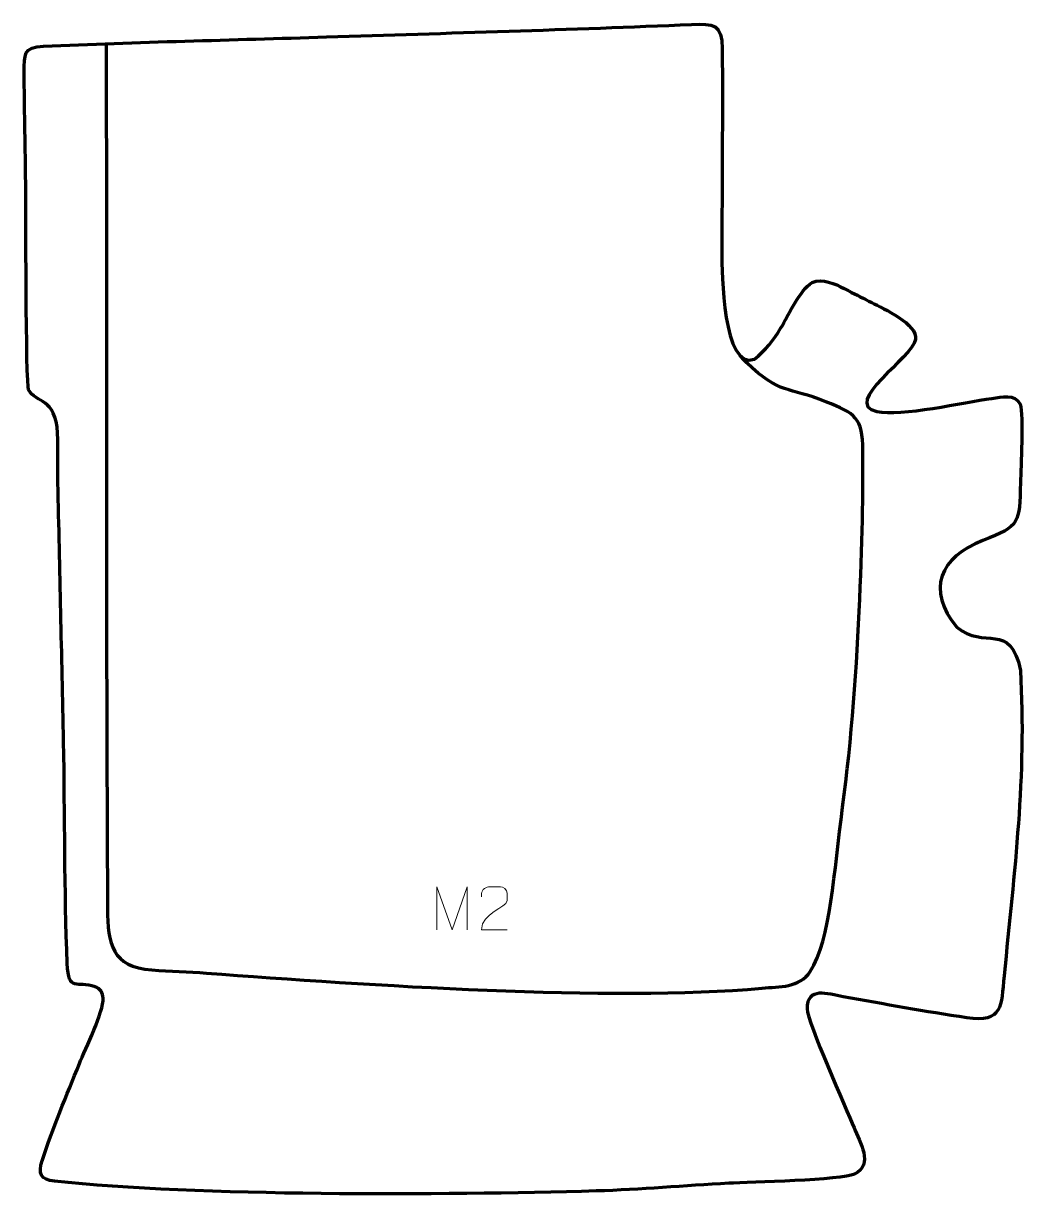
# Model space of a CAD drawing. Header units: millimetres. Extents: x -271 to 309, y -330 to 349.
import ezdxf

# ---------------------------------------------------------------- set-up
doc = ezdxf.new("R2010")
doc.units = ezdxf.units.MM
doc.header["$MEASUREMENT"] = 0
doc.layers.add('layer 2', color=7, linetype='Continuous')
doc.layers.add('layer 3', color=7, linetype='Continuous')

msp = doc.modelspace()

# ---------------------------------------------------------------- linework, layer by layer
at = {"layer": 'layer 2', "color": 140, "lineweight": 158}
msp.add_open_spline([(-223.1283, 337.0608), (-222.8863, 170.258), (-223.3312, 3.4547), (-222.3904, -163.3467), (-222.3904, -163.3467), (-222.2733, -183.5769), (-219.8124, -197.0956), (-196.7423, -198.7282), (-196.7423, -198.7282), (-186.1952, -199.4748), (-175.6323, -199.7885), (-165.0765, -200.5622), (-165.0765, -200.5622), (-72.4696, -207.347), (68.0873, -217.281), (156.3212, -209.2501), (156.3212, -209.2501), (166.1625, -208.3544), (178.0115, -209.0681), (184.0729, -199.6969), (184.0729, -199.6969), (196.116, -181.0776), (197.7913, -141.7533), (202.8326, -104.6494), (202.8326, -104.6494), (213.3781, -27.035), (214.9223, 70.0464), (214.6047, 101.5981), (214.6047, 101.5981), (214.4091, 121.0249), (210.1875, 122.993), (193.1339, 129.9665), (193.1339, 129.9665), (171.389, 138.739), (166.523, 133.8765), (147.3821, 152.4876), (147.3821, 152.4876), (146.0262, 153.9078), (144.6893, 155.3492), (143.3486, 156.784)], degree=3, knots=[0, 0, 0, 0, 0.09090909, 0.09090909, 0.09090909, 0.09090909, 0.18181818, 0.18181818, 0.18181818, 0.18181818, 0.27272727, 0.27272727, 0.27272727, 0.27272727, 0.36363636, 0.36363636, 0.36363636, 0.36363636, 0.45454545, 0.45454545, 0.45454545, 0.45454545, 0.54545455, 0.54545455, 0.54545455, 0.54545455, 0.63636364, 0.63636364, 0.63636364, 0.63636364, 0.72727273, 0.72727273, 0.72727273, 0.72727273, 0.81818182, 0.81818182, 0.81818182, 0.81818182, 1, 1, 1, 1], dxfattribs=at)
at = {"layer": 'layer 3', "color": 242, "lineweight": 158}
msp.add_open_spline([(137.0453, -322.1106), (149.4144, -321.4993), (202.2461, -320.3708), (209.8213, -316.7825), (209.8213, -316.7825), (220.8094, -311.5775), (212.8597, -297.9314), (209.5001, -290.045), (209.5001, -290.045), (204.8929, -279.2666), (182.3887, -228.6908), (182.3207, -221.3148), (182.3207, -221.3148), (182.1992, -208.125), (194.2614, -212.6697), (203.1356, -214.2581), (203.1356, -214.2581), (226.7848, -218.4774), (250.9042, -222.8515), (274.6368, -226.4205), (274.6368, -226.4205), (295.576, -229.5694), (294.5614, -219.7309), (296.2537, -202.2285), (296.2537, -202.2285), (302.1492, -141.6652), (309.2478, -86.6147), (305.6614, -25.4623), (305.6614, -25.4623), (300.0745, 3.4258), (284.6186, -13.803), (268.9213, -0.4683), (268.9213, -0.4683), (251.0236, 21.1897), (259.063, 40.1596), (284.0117, 49.67), (284.0117, 49.67), (305.619, 57.9067), (305.1588, 59.7978), (305.7138, 83.1527), (305.7138, 83.1527), (305.9266, 92.1102), (307.5501, 121.7981), (305.6189, 128.5627), (305.6189, 128.5627), (302.4848, 134.7232), (295.0309, 132.6205), (289.2363, 131.8585), (289.2363, 131.8585), (273.0432, 129.6701), (236.3885, 121.1604), (222.6534, 124.315), (222.6534, 124.315), (201.7241, 129.1219), (243.2526, 155.4749), (244.9823, 165.8389), (244.9823, 165.8389), (246.4861, 174.8495), (226.3433, 183.876), (219.6902, 187.2919), (219.6902, 187.2919), (215.2706, 189.5611), (210.8183, 191.7639), (206.3897, 194.0153), (206.3897, 194.0153), (206.3897, 194.0153), (203.7999, 195.3384), (203.7999, 195.3384), (203.7999, 195.3384), (198.3047, 198.1477), (191.3762, 201.6185), (185.2554, 198.883), (185.2554, 198.883), (178.1809, 194.7522), (171.5722, 179.8687), (167.1614, 172.6215), (167.1614, 172.6215), (162.7416, 165.6169), (158.3765, 159.6803), (151.8511, 154.4708), (151.8511, 154.4708), (133.6311, 147.9986), (132.9399, 204.8671), (132.9754, 216.2135), (132.9754, 216.2135), (133.0985, 255.549), (133.4683, 294.8757), (133.2049, 334.2123), (133.2049, 334.2123), (133.1033, 348.3454), (128.1167, 348.7372), (115.4404, 348.1832), (115.4404, 348.1832), (45.2474, 345.1149), (-25.4313, 343.2429), (-95.6896, 340.9509), (-95.6896, 340.9509), (-150.2038, 339.1724), (-205.0722, 338.0562), (-259.514, 335.5969), (-259.514, 335.5969), (-271.0123, 335.0774), (-270.5969, 331.0379), (-270.5772, 320.284), (-270.5772, 320.284), (-270.5408, 300.4036), (-269.9478, 280.1637), (-269.7449, 260.211), (-269.7449, 260.211), (-269.6246, 245.9207), (-269.7112, 140.1698), (-268.0087, 136.7574), (-268.0087, 136.7574), (-264.1181, 128.9594), (-252.1881, 132.6213), (-251.2972, 111.6725), (-251.2972, 111.6725), (-250.8943, 102.1989), (-251.2047, 92.5307), (-251.068, 83.0205), (-251.068, 83.0205), (-249.9707, 33.1471), (-248.8734, -16.7263), (-247.776, -66.5997), (-247.776, -66.5997), (-247.0293, -109.2191), (-247.3499, -152.5403), (-245.7007, -195.0499), (-245.7007, -195.0499), (-245.0352, -212.2021), (-239.9282, -204.7361), (-229.6055, -208.4151), (-229.6055, -208.4151), (-226.4063, -209.5553), (-225.1165, -212.0022), (-224.9298, -215.0069), (-224.9298, -215.0069), (-224.4574, -222.6116), (-235.2417, -244.382), (-238.6693, -252.8493), (-238.6693, -252.8493), (-245.9101, -271.1464), (-254.3188, -290.5826), (-260.1983, -309.2303), (-260.1983, -309.2303), (-262.445, -316.356), (-261.4013, -320.0587), (-252.9631, -320.9636), (-252.9631, -320.9636), (-170.5673, -329.7991), (-28.68, -329.1713), (60.314, -326.5733), (60.314, -326.5733), (86.001, -325.8234), (111.3875, -323.4473), (137.0453, -322.1106)], degree=3, knots=[0, 0, 0, 0, 0.025, 0.025, 0.025, 0.025, 0.05, 0.05, 0.05, 0.05, 0.075, 0.075, 0.075, 0.075, 0.1, 0.1, 0.1, 0.1, 0.125, 0.125, 0.125, 0.125, 0.15, 0.15, 0.15, 0.15, 0.175, 0.175, 0.175, 0.175, 0.2, 0.2, 0.2, 0.2, 0.225, 0.225, 0.225, 0.225, 0.25, 0.25, 0.25, 0.25, 0.275, 0.275, 0.275, 0.275, 0.3, 0.3, 0.3, 0.3, 0.325, 0.325, 0.325, 0.325, 0.35, 0.35, 0.35, 0.35, 0.375, 0.375, 0.375, 0.375, 0.4, 0.4, 0.4, 0.4, 0.425, 0.425, 0.425, 0.425, 0.45, 0.45, 0.45, 0.45, 0.475, 0.475, 0.475, 0.475, 0.5, 0.5, 0.5, 0.5, 0.525, 0.525, 0.525, 0.525, 0.55, 0.55, 0.55, 0.55, 0.575, 0.575, 0.575, 0.575, 0.6, 0.6, 0.6, 0.6, 0.625, 0.625, 0.625, 0.625, 0.65, 0.65, 0.65, 0.65, 0.675, 0.675, 0.675, 0.675, 0.7, 0.7, 0.7, 0.7, 0.725, 0.725, 0.725, 0.725, 0.75, 0.75, 0.75, 0.75, 0.775, 0.775, 0.775, 0.775, 0.8, 0.8, 0.8, 0.8, 0.825, 0.825, 0.825, 0.825, 0.85, 0.85, 0.85, 0.85, 0.875, 0.875, 0.875, 0.875, 0.9, 0.9, 0.9, 0.9, 0.925, 0.925, 0.925, 0.925, 0.95, 0.95, 0.95, 0.95, 1, 1, 1, 1], dxfattribs=at)
at = {"layer": 'layer 3', "color": 250, "lineweight": 9}
for points, knots in [([(-31.9705, -175.5329), (-31.9705, -175.5329), (-31.9705, -150.575), (-31.9705, -150.575), (-31.9705, -150.575), (-31.9705, -150.575), (-23.0454, -175.5329), (-23.0454, -175.5329), (-23.0454, -175.5329), (-23.0454, -175.5329), (-14.2855, -150.5755), (-14.2855, -150.5755), (-14.2855, -150.5755), (-14.2855, -150.5755), (-14.2855, -175.5329), (-14.2855, -175.5329)], [0, 0, 0, 0, 0.2, 0.2, 0.2, 0.2, 0.4, 0.4, 0.4, 0.4, 0.6, 0.6, 0.6, 0.6, 1, 1, 1, 1]), ([(8.706, -175.5413), (3.7916, -175.541), (-1.1228, -175.541), (-6.0369, -175.5413), (-6.0369, -175.5413), (-6.0369, -165.609), (8.6141, -162.9678), (8.706, -158.6575), (8.706, -158.6575), (8.7057, -157.2334), (8.7057, -155.8097), (8.706, -154.3864), (8.706, -154.3864), (8.6891, -152.3093), (6.5663, -150.5845), (4.8953, -150.5672), (4.8953, -150.5672), (2.8221, -150.5676), (0.7492, -150.5676), (-1.3232, -150.5672), (-1.3232, -150.5672), (-3.1453, -150.5507), (-5.97, -152.3428), (-6.0369, -154.4364), (-6.0369, -154.4364), (-6.0369, -154.4364), (-6.0369, -156.4912), (-6.0369, -156.4912)], [0, 0, 0, 0, 0.125, 0.125, 0.125, 0.125, 0.25, 0.25, 0.25, 0.25, 0.375, 0.375, 0.375, 0.375, 0.5, 0.5, 0.5, 0.5, 0.625, 0.625, 0.625, 0.625, 0.75, 0.75, 0.75, 0.75, 1, 1, 1, 1])]:
    msp.add_open_spline(points, degree=3, knots=knots, dxfattribs=at)

doc.saveas('drawing.dxf')
